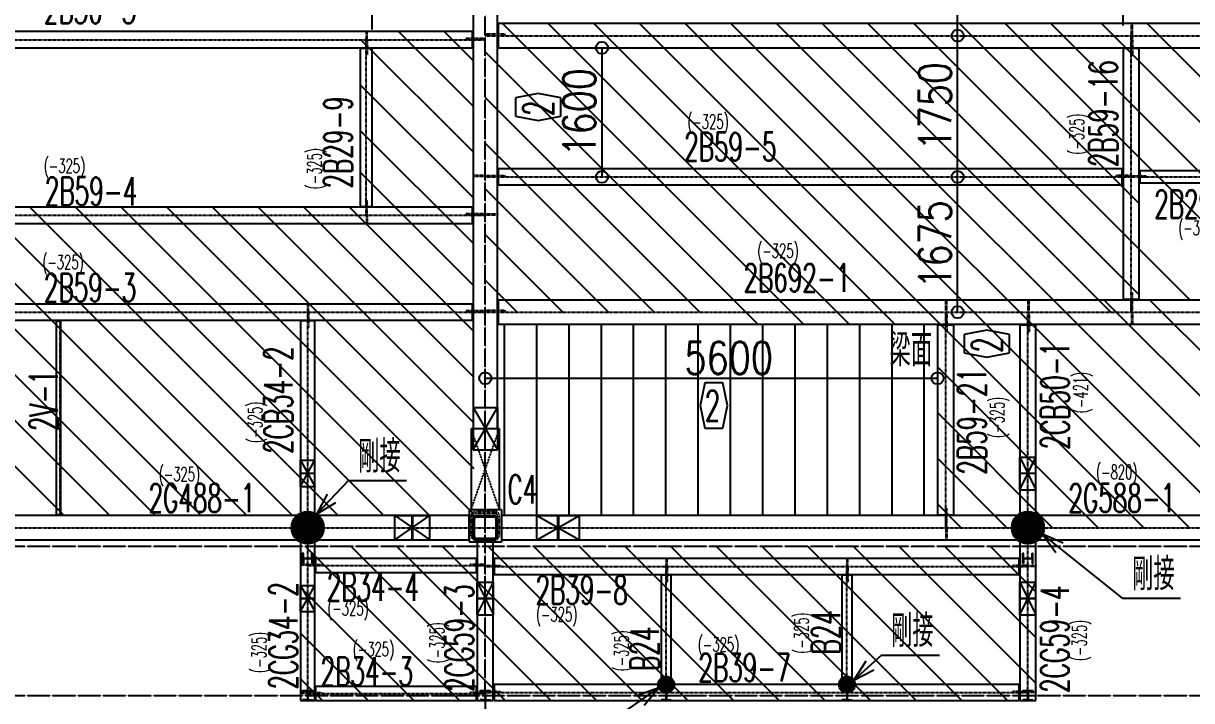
# Model space of a CAD drawing. Header units: millimetres. Extents: x -87051 to 180003, y -2961 to 97158.
# Drawn here: x -65997 to -51527, y 16438 to 24828 of the extents above; entities that cross this region are included whole.
import ezdxf
from ezdxf.enums import TextEntityAlignment as Align

# ---------------------------------------------------------------- set-up
doc = ezdxf.new("R2010")
doc.units = ezdxf.units.MM
doc.header["$LTSCALE"] = 0.2
doc.linetypes.add('CENTER', pattern=[2, 1.25, -0.25, 0.25, -0.25])
doc.linetypes.add('HIDDEN', pattern=[0.375, 0.25, -0.125])
doc.layers.add('梁側', color=7, linetype='Continuous')
doc.styles.get("Standard").update_dxf_attribs({"font": 'simplex.shx', "width": 0.8, "height": 700, "bigfont": 'extfont2.shx'})

msp = doc.modelspace()

# ---------------------------------------------------------------- linework, layer by layer
at = {"color": 8, "linetype": 'CENTER'}
for p, q in [((-60276, 16438.1), (-60276, 49550.6)), ((-80226, 18350.6), (-30273.8, 18350.6)), ((-80226, 16500.6), (-30273.8, 16500.6))]:
    msp.add_line(p, q, dxfattribs=at)
at = {"color": 8, "linetype": 'Continuous'}
for p, q in [((-52376, 24800.6), (-52376, 31091.6)), ((-60426, 28395.6), (-60426, 19810.6)), ((-60126, 19810.6), (-60126, 28395.6)), ((-54425.8, 24675.6), (-54425.8, 27062.6)), ((-61676, 24750.6), (-61676, 25903.2)), ((-60116, 24825.6), (-60116, 24525.6)), ((-50236, 24825.6), (-60116, 24825.6)), ((-60061.3, 24825.6), (-56336.3, 21100.6)), ((-59495.7, 24825.6), (-55770.7, 21100.6)), ((-58930, 24825.6), (-55205, 21100.6)), ((-58364.3, 24825.6), (-52119.3, 18580.6)), ((-57798.6, 24825.6), (-51553.6, 18580.6)), ((-57232.9, 24825.6), (-50987.9, 18580.6)), ((-56667.2, 24825.6), (-50422.2, 18580.6)), ((-56101.5, 24825.6), (-52526.5, 21250.6)), ((-55535.9, 24825.6), (-52177, 21466.8)), ((-54970.2, 24825.6), (-51545.2, 21400.6)), ((-54404.5, 24825.6), (-52177, 22598.2)), ((-53838.8, 24825.6), (-50226, 21212.9)), ((-53273.1, 24825.6), (-50226, 21778.5)), ((-52643.2, 24825.6), (-46398.2, 18580.6)), ((-52077.5, 24825.6), (-45832.5, 18580.6)), ((-60436, 24725.6), (-68116, 24725.6)), ((-61825, 24633.5), (-60436, 23244.5)), ((-61351.5, 24725.6), (-60436, 23810.2)), ((-60785.8, 24725.6), (-60436, 24375.9)), ((-60436, 24525.6), (-60436, 24725.6)), ((-60426, 24642.6), (-60436, 24642.6)), ((-60426, 24630.6), (-60436, 24630.6)), ((-60126, 24697.6), (-60116, 24697.6)), ((-60126, 24681.6), (-60116, 24681.6)), ((-54425.8, 22925.6), (-54425.8, 24675.6)), ((-52282.4, 24650.6), (-52276.5, 24644.7)), ((-68116, 24525.6), (-60436, 24525.6)), ((-61676, 24515.6), (-61825, 24515.6)), ((-61825, 24515.6), (-61825, 22559.6)), ((-61747.8, 24525.6), (-61747.8, 24515.6)), ((-61738.8, 24525.6), (-61738.8, 24515.6)), ((-61676, 22559.6), (-61676, 24515.6)), ((-60276, 24474.6), (-56902, 21100.6)), ((-60116, 24525.6), (-50236, 24525.6)), ((-58830.9, 24525.6), (-58830.9, 22925.6)), ((-52177, 24515.6), (-52376, 24515.6)), ((-52376, 24515.6), (-52376, 21410.6)), ((-52271.5, 24525.6), (-52271.5, 24515.6)), ((-52259.5, 24525.6), (-52259.5, 24515.6)), ((-52177, 21410.6), (-52177, 24515.6)), ((-61825, 24067.8), (-60436, 22678.8)), ((-60276, 23908.9), (-57617.7, 21250.6)), ((-61825, 23502.1), (-60436, 22113.1)), ((-60276, 23343.3), (-58183.4, 21250.6)), ((-60116, 23025.1), (-60116, 22826.1)), ((-52386, 23025.1), (-60116, 23025.1)), ((-52386, 22826.1), (-52386, 23025.1)), ((-61825, 22983), (-60419.4, 21577.4)), ((-60126, 22942.6), (-60116, 22942.6)), ((-60126, 22930.6), (-60116, 22930.6)), ((-54425.8, 21250.6), (-54425.8, 22925.6)), ((-52376, 22942.6), (-52386, 22942.6)), ((-52376, 22930.6), (-52386, 22930.6)), ((-52177, 22937.4), (-52167, 22937.4)), ((-52177, 22928.4), (-52167, 22928.4)), ((-52167, 23000.1), (-52167, 22851.1)), ((-50236, 23000.1), (-52167, 23000.1)), ((-60276, 22777.6), (-58749.1, 21250.6)), ((-60116, 22826.1), (-52386, 22826.1)), ((-52167, 22851.1), (-50236, 22851.1)), ((-68179.8, 22549.6), (-64379.2, 18748.9)), ((-60436, 22549.6), (-68116, 22549.6)), ((-67614.2, 22549.6), (-63813.5, 18748.9)), ((-67048.5, 22549.6), (-63247.8, 18748.9)), ((-66482.8, 22549.6), (-62682.1, 18748.9)), ((-65917.1, 22549.6), (-62116.4, 18748.9)), ((-65351.4, 22549.6), (-61550.7, 18748.9)), ((-64785.7, 22549.6), (-60985.1, 18748.9)), ((-64220, 22549.6), (-60419.4, 18748.9)), ((-63654.4, 22549.6), (-60419.4, 19314.6)), ((-63088.7, 22549.6), (-60419.4, 19880.3)), ((-62523, 22549.6), (-60419.4, 20446)), ((-61957.3, 22549.6), (-60419.4, 21011.7)), ((-61825, 22559.6), (-61676, 22559.6)), ((-61747.8, 22549.6), (-61747.8, 22559.6)), ((-61738.8, 22549.6), (-61738.8, 22559.6)), ((-60436, 22350.6), (-60436, 22549.6)), ((-60426, 22467.1), (-60436, 22467.1)), ((-60426, 22455.1), (-60436, 22455.1)), ((-68116, 22350.6), (-60436, 22350.6)), ((-68426, 22230.1), (-64944.9, 18748.9)), ((-60276, 22211.9), (-59314.8, 21250.6)), ((-68426, 21664.4), (-65510.5, 18748.9)), ((-60276, 21646.2), (-59880.5, 21250.6)), ((-60436, 21350.1), (-68116, 21350.1)), ((-60436, 21151.1), (-60436, 21350.1)), ((-60126, 21273.1), (-60116, 21273.1)), ((-60116, 21400.6), (-60116, 21100.6)), ((-50236, 21400.6), (-60116, 21400.6)), ((-52612.3, 21400.6), (-49792.3, 18580.6)), ((-52376, 21410.6), (-52177, 21410.6)), ((-52271.5, 21400.6), (-52271.5, 21410.6)), ((-52259.5, 21400.6), (-52259.5, 21410.6)), ((-52046.6, 21400.6), (-49226.6, 18580.6)), ((-68116, 21151.1), (-60436, 21151.1)), ((-65585, 21141.1), (-65535, 21141.1)), ((-65585, 18740.6), (-65585, 21141.1)), ((-65535, 18740.6), (-65535, 21141.1)), ((-62389, 21141.1), (-62563, 21141.1)), ((-62563, 21141.1), (-62563, 19255.6)), ((-62473, 21151.1), (-62473, 21141.1)), ((-62464, 21151.1), (-62464, 21141.1)), ((-62389, 19255.6), (-62389, 21141.1)), ((-60426, 21267.6), (-60436, 21267.6)), ((-60426, 21255.6), (-60436, 21255.6)), ((-60126, 21257.1), (-60116, 21257.1)), ((-60116, 21100.6), (-50236, 21100.6)), ((-60038.5, 18740.6), (-60038.5, 21100.6)), ((-59638.5, 18740.6), (-59638.5, 21100.6)), ((-59238.5, 18740.6), (-59238.5, 21100.6)), ((-58838.5, 18740.6), (-58838.5, 21100.6)), ((-58438.5, 18740.6), (-58438.5, 21100.6)), ((-58038.5, 18740.6), (-58038.5, 21100.6)), ((-57638.5, 18740.6), (-57638.5, 21100.6)), ((-57238.5, 18740.6), (-57238.5, 21100.6)), ((-56838.5, 18740.6), (-56838.5, 21100.6)), ((-56438.5, 18740.6), (-56438.5, 21100.6)), ((-56038.5, 18740.6), (-56038.5, 21100.6)), ((-55638.5, 18740.6), (-55638.5, 21100.6)), ((-55238.5, 18740.6), (-55238.5, 21100.6)), ((-54838.5, 18740.6), (-54838.5, 21100.6)), ((-54477, 21090.6), (-54676, 21090.6)), ((-54676, 21090.6), (-54676, 18740.6)), ((-54571.5, 21100.6), (-54571.5, 21090.6)), ((-54559.5, 21100.6), (-54559.5, 21090.6)), ((-54477, 21090.6), (-54477, 18740.6)), ((-53456, 21090.6), (-53656, 21090.6)), ((-53656, 21090.6), (-53656, 19255.6)), ((-53551, 21100.6), (-53551, 21090.6)), ((-53539, 21100.6), (-53539, 21090.6)), ((-53456, 19255.6), (-53456, 21090.6)), ((-54676, 20571.7), (-52685, 18580.6)), ((-60276, 20431.5), (-54676, 20431.5)), ((-60426, 20070.6), (-60126, 20070.6)), ((-60426, 20070.6), (-60426, 19545.6)), ((-60426, 20070.6), (-60126, 19545.6)), ((-60426, 19545.6), (-60126, 20070.6)), ((-60126, 20070.6), (-60126, 19545.6)), ((-54676, 20006), (-53250.7, 18580.6)), ((-60101, 19805.6), (-60451, 19805.6)), ((-60451, 19805.6), (-60451, 18805.6)), ((-60426, 19810.6), (-60126, 19810.6)), ((-60101, 18805.6), (-60101, 19805.6)), ((-60426, 19545.6), (-60126, 19545.6)), ((-62563.5, 19415.6), (-62388.5, 19415.6)), ((-62563.5, 19090.6), (-62563.5, 19415.6)), ((-62563.5, 19090.6), (-62388.5, 19415.6)), ((-62563.5, 19415.6), (-62388.5, 19090.6)), ((-62388.5, 19090.6), (-62388.5, 19415.6)), ((-54676, 19440.3), (-53816.3, 18580.6)), ((-53656, 19455.6), (-53456, 19455.6)), ((-53656, 19050.6), (-53656, 19455.6)), ((-53656, 19050.6), (-53456, 19455.6)), ((-53656, 19455.6), (-53456, 19050.6)), ((-53456, 19050.6), (-53456, 19455.6)), ((-62563, 19255.6), (-62389, 19255.6)), ((-62389, 19250.6), (-62563, 19250.6)), ((-62563, 19250.6), (-62563, 18730.6)), ((-62389, 18730.6), (-62389, 19250.6)), ((-53656, 19255.6), (-53456, 19255.6)), ((-53456, 19250.6), (-53656, 19250.6)), ((-53656, 19250.6), (-53656, 18730.6)), ((-53456, 18730.6), (-53456, 19250.6)), ((-61971, 19163.6), (-62367.7, 18748.7)), ((-61971, 19163.6), (-61251, 19163.6)), ((-62563.5, 19090.6), (-62388.5, 19090.6)), ((-62233.2, 18994.3), (-62367.7, 18748.7)), ((-53656, 19050.6), (-53456, 19050.6)), ((-62367.7, 18748.7), (-62128.4, 18894.1)), ((-54676, 18874.6), (-54382, 18580.6)), ((-61181, 18730.6), (-67371, 18730.6)), ((-65535, 18740.6), (-65585, 18740.6)), ((-62676, 18585.4), (-62480.8, 18780.6)), ((-62675.8, 18571.4), (-62466.8, 18780.4)), ((-62675.1, 18600.5), (-62495.9, 18779.6)), ((-62674.8, 18558.3), (-62453.7, 18779.4)), ((-62673, 18546), (-62441.4, 18777.6)), ((-62672.7, 18617), (-62512.4, 18777.3)), ((-62670.6, 18534.2), (-62429.7, 18775.2)), ((-62668.4, 18635.4), (-62530.9, 18773)), ((-62667.6, 18523.1), (-62418.5, 18772.2)), ((-62664.1, 18512.5), (-62407.9, 18768.6)), ((-62660.8, 18657.1), (-62552.6, 18765.4)), ((-62660.1, 18502.3), (-62397.7, 18764.7)), ((-62655.6, 18492.6), (-62388, 18760.2)), ((-62650.8, 18483.3), (-62378.8, 18755.4)), ((-62645.9, 18686.2), (-62581.6, 18750.5)), ((-62645.5, 18474.4), (-62369.9, 18750.1)), ((-62639.9, 18465.9), (-62361.4, 18744.5)), ((-62633.9, 18457.8), (-62353.2, 18738.5)), ((-62627.5, 18450), (-62345.5, 18732.1)), ((-62620.8, 18442.6), (-62338, 18725.4)), ((-62613.7, 18435.5), (-62331, 18718.3)), ((-62606.3, 18428.8), (-62324.3, 18710.9)), ((-62598.5, 18422.5), (-62317.9, 18703.1)), ((-62590.3, 18416.5), (-62311.9, 18694.9)), ((-62581.8, 18410.9), (-62306.3, 18686.4)), ((-62572.9, 18405.6), (-62301.1, 18677.5)), ((-62563.6, 18400.8), (-62296.2, 18668.2)), ((-62563, 18730.6), (-62389, 18730.6)), ((-62480.5, 18730.6), (-62471.5, 18730.6)), ((-61396, 18730.6), (-60961, 18730.6)), ((-61396, 18430.6), (-61396, 18730.6)), ((-61396, 18430.6), (-60961, 18730.6)), ((-61396, 18730.6), (-60961, 18430.6)), ((-61181, 18430.6), (-61181, 18730.6)), ((-61176, 18730.6), (-61176, 18430.6)), ((-60476, 18730.6), (-61176, 18730.6)), ((-60961, 18430.6), (-60961, 18730.6)), ((-60476, 18805.6), (-60076, 18805.6)), ((-60476, 18805.6), (-60476, 18405.6)), ((-60476, 18430.6), (-60476, 18730.6)), ((-60451, 18805.6), (-60101, 18805.6)), ((-60426, 18470.6), (-60426, 18690.6)), ((-60410, 18470.6), (-60410, 18690.6)), ((-60386, 18730.6), (-60166, 18730.6)), ((-60386, 18714.6), (-60166, 18714.6)), ((-60142, 18470.6), (-60142, 18690.6)), ((-60126, 18470.6), (-60126, 18690.6)), ((-60076, 18805.6), (-60076, 18405.6)), ((-60076, 18730.6), (-60076, 18430.6)), ((-59376, 18730.6), (-60076, 18730.6)), ((-59636, 18730.6), (-59111, 18730.6)), ((-59636, 18430.6), (-59636, 18730.6)), ((-59636, 18430.6), (-59111, 18730.6)), ((-59636, 18730.6), (-59111, 18430.6)), ((-59376, 18430.6), (-59376, 18730.6)), ((-59371, 18730.6), (-59371, 18430.6)), ((-50981, 18730.6), (-59371, 18730.6)), ((-59111, 18430.6), (-59111, 18730.6)), ((-54676, 18740.6), (-54477, 18740.6)), ((-54571.5, 18730.6), (-54571.5, 18740.6)), ((-54559.5, 18730.6), (-54559.5, 18740.6)), ((-53756, 18581.7), (-53557.1, 18780.6)), ((-53755.6, 18567.9), (-53543.4, 18780.2)), ((-53755.4, 18596.4), (-53571.9, 18780)), ((-53754.4, 18555), (-53530.5, 18779)), ((-53753.5, 18612.5), (-53587.9, 18778.1)), ((-53752.4, 18542.8), (-53518.3, 18777)), ((-53749.9, 18531.3), (-53506.7, 18774.4)), ((-53749.7, 18630.4), (-53605.8, 18774.3)), ((-53746.7, 18520.3), (-53495.7, 18771.3)), ((-53743.2, 18651), (-53626.5, 18767.8)), ((-53743.1, 18509.8), (-53485.2, 18767.7)), ((-53739, 18499.7), (-53475.2, 18763.5)), ((-53734.4, 18490.2), (-53465.6, 18759)), ((-53731.1, 18677.3), (-53652.7, 18755.7)), ((-53729.5, 18481), (-53456.4, 18754)), ((-53724.1, 18472.2), (-53447.6, 18748.7)), ((-53718.4, 18463.8), (-53439.2, 18742.9)), ((-53712.3, 18455.7), (-53431.2, 18736.8)), ((-53705.8, 18448.1), (-53423.5, 18730.4)), ((-53699, 18440.7), (-53416.2, 18723.6)), ((-53691.8, 18433.8), (-53409.2, 18716.4)), ((-53684.3, 18427.1), (-53402.6, 18708.9)), ((-53676.4, 18420.9), (-53396.3, 18701)), ((-53668.2, 18415), (-53390.4, 18692.7)), ((-53659.5, 18409.5), (-53384.9, 18684.1)), ((-53656, 18730.6), (-53456, 18730.6)), ((-53650.5, 18404.3), (-53379.8, 18675.1)), ((-53560.5, 18730.6), (-53551.5, 18730.6)), ((-62553.9, 18396.4), (-62291.8, 18658.5)), ((-62543.7, 18392.4), (-62287.8, 18648.3)), ((-62533.1, 18388.9), (-62284.3, 18637.6)), ((-62521.9, 18385.9), (-62281.4, 18626.5)), ((-62510.2, 18383.5), (-62279, 18614.7)), ((-62497.8, 18381.8), (-62277.2, 18602.3)), ((-62484.6, 18380.8), (-62276.2, 18589.2)), ((-62470.6, 18380.7), (-62276.1, 18575.2)), ((-62455.5, 18381.7), (-62277.1, 18560)), ((-62438.9, 18384.1), (-62279.5, 18543.5)), ((-62420.3, 18388.5), (-62284, 18524.9)), ((-53641.1, 18399.6), (-53375, 18665.7)), ((-53631.3, 18395.3), (-53370.7, 18655.9)), ((-53621, 18391.5), (-53366.9, 18645.6)), ((-53610.2, 18388.1), (-53363.5, 18634.8)), ((-53598.9, 18385.3), (-53360.7, 18623.5)), ((-53587, 18383), (-53358.4, 18611.6)), ((-53574.4, 18381.5), (-53356.9, 18599)), ((-53561.1, 18380.7), (-53356.1, 18585.6)), ((-53546.8, 18380.8), (-53356.3, 18571.3)), ((-53531.3, 18382.2), (-53357.6, 18555.9)), ((-53514.3, 18385), (-53360.4, 18538.9)), ((-67371, 18430.6), (-61181, 18430.6)), ((-62389, 18430.6), (-62563, 18430.6)), ((-62563, 18430.6), (-62563, 17705.6)), ((-62482, 18430.6), (-62470, 18430.6)), ((-62398.4, 18396.3), (-62291.7, 18503)), ((-62389, 17705.6), (-62389, 18430.6)), ((-62368.7, 18411.9), (-62307.3, 18473.3)), ((-61396, 18430.6), (-60961, 18430.6)), ((-61176, 18430.6), (-60476, 18430.6)), ((-60476, 18405.6), (-60076, 18405.6)), ((-60386, 18446.6), (-60166, 18446.6)), ((-60386, 18430.6), (-60166, 18430.6)), ((-60176.5, 18405.6), (-60375.5, 18405.6)), ((-60375.5, 18405.6), (-60375.5, 17705.6)), ((-60176.5, 17705.6), (-60176.5, 18405.6)), ((-60076, 18430.6), (-59376, 18430.6)), ((-59636, 18430.6), (-59111, 18430.6)), ((-59371, 18430.6), (-50981, 18430.6)), ((-53456.5, 18430.6), (-53655.5, 18430.6)), ((-53655.5, 18430.6), (-53655.5, 17705.6)), ((-53495, 18390.2), (-53365.6, 18519.6)), ((-53471.8, 18399.2), (-53374.7, 18496.4)), ((-53456.5, 17705.6), (-53456.5, 18430.6)), ((-53436.9, 18420), (-53395.4, 18461.5)), ((-53116.9, 18386.8), (-53373.2, 18499.7)), ((-53373.2, 18499.7), (-53207.7, 18273.8)), ((-52384.8, 17705.9), (-53373.2, 18499.7)), ((-62538.5, 18138.1), (-62538.5, 18263.1)), ((-62529.5, 18263.1), (-62538.5, 18263.1)), ((-62529.5, 18211.9), (-62529.5, 18263.1)), ((-62507.5, 18350.6), (-60595, 16438.1)), ((-62422.5, 18263.1), (-62413.5, 18263.1)), ((-62422.5, 18211.9), (-62422.5, 18263.1)), ((-62413.5, 18138.1), (-62413.5, 18263.1)), ((-61941.8, 18350.6), (-60029.3, 16438.1)), ((-61376.1, 18350.6), (-59463.6, 16438.1)), ((-60810.5, 18350.6), (-58898, 16438.1)), ((-60244.8, 18350.6), (-58332.3, 16438.1)), ((-59679.1, 18350.6), (-57766.6, 16438.1)), ((-59113.4, 18350.6), (-57200.9, 16438.1)), ((-58547.7, 18350.6), (-56635.2, 16438.1)), ((-57982, 18350.6), (-56069.5, 16438.1)), ((-57416.3, 18350.6), (-55503.8, 16438.1)), ((-56850.7, 18350.6), (-54938.2, 16438.1)), ((-56285, 18350.6), (-54372.5, 16438.1)), ((-55719.3, 18350.6), (-53806.8, 16438.1)), ((-55153.6, 18350.6), (-53456.5, 16653.6)), ((-54587.9, 18350.6), (-53456.5, 17219.2)), ((-54022.2, 18350.6), (-53456.5, 17784.9)), ((-53618.5, 18138.1), (-53618.5, 18263.1)), ((-53609.5, 18263.1), (-53618.5, 18263.1)), ((-53609.5, 18211.9), (-53609.5, 18263.1)), ((-53502.5, 18263.1), (-53493.5, 18263.1)), ((-53502.5, 18211.9), (-53502.5, 18263.1)), ((-53493.5, 18138.1), (-53493.5, 18263.1)), ((-62529.5, 18138.1), (-62538.5, 18138.1)), ((-62529.5, 18189.4), (-62529.5, 18138.1)), ((-62521.5, 18203.9), (-62430.5, 18203.9)), ((-62521.5, 18197.4), (-62430.5, 18197.4)), ((-62422.5, 18189.4), (-62422.5, 18138.1)), ((-62422.5, 18138.1), (-62413.5, 18138.1)), ((-62389, 18125.6), (-62379, 18125.6)), ((-62389, 18116.6), (-62379, 18116.6)), ((-62379, 18200.6), (-62379, 18026.6)), ((-60385.5, 18200.6), (-62379, 18200.6)), ((-60385.5, 18026.6), (-60385.5, 18200.6)), ((-60375.5, 18125.6), (-60385.5, 18125.6)), ((-60375.5, 18116.6), (-60385.5, 18116.6)), ((-60176.5, 18113.6), (-60166.5, 18113.6)), ((-60176.5, 18104.6), (-60166.5, 18104.6)), ((-60166.5, 18200.6), (-60166.5, 18001.6)), ((-53665.5, 18200.6), (-60166.5, 18200.6)), ((-53665.5, 18001.6), (-53665.5, 18200.6)), ((-53655.5, 18113.6), (-53665.5, 18113.6)), ((-53655.5, 18104.6), (-53665.5, 18104.6)), ((-53609.5, 18138.1), (-53618.5, 18138.1)), ((-53609.5, 18189.4), (-53609.5, 18138.1)), ((-53601.5, 18203.9), (-53510.5, 18203.9)), ((-53601.5, 18197.4), (-53510.5, 18197.4)), ((-53502.5, 18189.4), (-53502.5, 18138.1)), ((-53502.5, 18138.1), (-53493.5, 18138.1)), ((-62379, 18026.6), (-60385.5, 18026.6)), ((-60166.5, 18001.6), (-53665.5, 18001.6)), ((-57974, 17991.6), (-58098, 17991.6)), ((-58098, 17991.6), (-58098, 16637.1)), ((-58033.5, 18001.6), (-58033.5, 17991.6)), ((-58024.5, 18001.6), (-58024.5, 17991.6)), ((-57974, 16637.1), (-57974, 17991.6)), ((-55734, 17991.6), (-55858, 17991.6)), ((-55858, 17991.6), (-55858, 16637.1)), ((-55793.5, 18001.6), (-55793.5, 17991.6)), ((-55784.5, 18001.6), (-55784.5, 17991.6)), ((-55734, 16637.1), (-55734, 17991.6)), ((-62563.5, 17865.6), (-62388.5, 17865.6)), ((-62563.5, 17540.6), (-62563.5, 17865.6)), ((-62563.5, 17540.6), (-62388.5, 17865.6)), ((-62563.5, 17865.6), (-62388.5, 17540.6)), ((-62563, 17840.5), (-61160.7, 16438.1)), ((-62388.5, 17540.6), (-62388.5, 17865.6)), ((-60376, 17905.6), (-60176, 17905.6)), ((-60376, 17500.6), (-60376, 17905.6)), ((-60376, 17500.6), (-60176, 17905.6)), ((-60376, 17905.6), (-60176, 17500.6)), ((-60176, 17500.6), (-60176, 17905.6)), ((-53656, 17905.6), (-53456, 17905.6)), ((-53656, 17500.6), (-53656, 17905.6)), ((-53656, 17500.6), (-53456, 17905.6)), ((-53656, 17905.6), (-53456, 17500.6)), ((-53456, 17500.6), (-53456, 17905.6)), ((-62563, 17705.6), (-62389, 17705.6)), ((-62389, 17700.6), (-62563, 17700.6)), ((-62563, 17700.6), (-62563, 16438.1)), ((-62389, 16438.1), (-62389, 17700.6)), ((-60375.5, 17705.6), (-60176.5, 17705.6)), ((-60176.5, 17700.6), (-60375.5, 17700.6)), ((-60375.5, 17700.6), (-60375.5, 16438.1)), ((-60176.5, 16438.1), (-60176.5, 17700.6)), ((-53655.5, 17705.6), (-53456.5, 17705.6)), ((-53456.5, 17700.6), (-53655.5, 17700.6)), ((-53655.5, 17700.6), (-53655.5, 16438.1)), ((-53456.5, 16438.1), (-53456.5, 17700.6)), ((-52384.8, 17705.9), (-51664.8, 17705.9)), ((-62563.5, 17540.6), (-62388.5, 17540.6)), ((-60376, 17500.6), (-60176, 17500.6)), ((-53656, 17500.6), (-53456, 17500.6)), ((-62563, 17274.8), (-61726.4, 16438.1)), ((-55370.2, 17003.1), (-55711.2, 16690)), ((-55370.2, 17003.1), (-54650.2, 17003.1)), ((-55561, 16926.3), (-55711.2, 16690)), ((-55711.2, 16690), (-55462.9, 16819.6)), ((-62563, 16709.1), (-62292.1, 16438.1)), ((-58136, 16636.1), (-58035, 16737.1)), ((-58135, 16623), (-58021.9, 16736.1)), ((-58135, 16651.3), (-58050.2, 16736.1)), ((-58132.6, 16611.2), (-58010.2, 16733.7)), ((-58130.5, 16669.9), (-58068.9, 16731.6)), ((-58129.1, 16600.6), (-57999.5, 16730.2)), ((-58124.7, 16590.9), (-57989.8, 16725.8)), ((-58119.5, 16582), (-57980.9, 16720.5)), ((-58113.5, 16573.8), (-57972.8, 16714.5)), ((-58106.8, 16566.4), (-57965.3, 16707.8)), ((-58099.3, 16559.7), (-57958.6, 16700.4)), ((-58091.2, 16553.7), (-57952.6, 16692.3)), ((-58082.3, 16548.4), (-57947.4, 16683.4)), ((-58072.6, 16544), (-57942.9, 16673.6)), ((-58061.9, 16540.5), (-57939.4, 16663)), ((-58050.2, 16538.1), (-57937, 16651.3)), ((-55895.9, 16641.8), (-55800.7, 16737)), ((-55895.6, 16627.9), (-55786.9, 16736.7)), ((-55893.8, 16658), (-55816.9, 16734.9)), ((-55893.7, 16615.7), (-55774.6, 16734.8)), ((-55890.6, 16604.6), (-55763.6, 16731.7)), ((-55886.7, 16679.2), (-55838.2, 16727.8)), ((-55886.5, 16594.6), (-55753.5, 16727.6)), ((-55881.6, 16585.4), (-55744.3, 16722.7)), ((-55875.9, 16576.9), (-55735.9, 16717)), ((-55869.5, 16569.2), (-55728.2, 16710.5)), ((-55862.3, 16562.2), (-55721.2, 16703.4)), ((-55854.5, 16556), (-55714.9, 16695.5)), ((-55845.9, 16550.4), (-55709.3, 16686.9)), ((-55836.5, 16545.7), (-55704.6, 16677.5)), ((-55826.2, 16541.8), (-55700.7, 16667.3)), ((-55814.9, 16538.9), (-55697.8, 16656)), ((-55802.4, 16537.3), (-55696.2, 16643.5)), ((-62538.5, 16563.1), (-62413.5, 16563.1)), ((-62538.5, 16554.1), (-62538.5, 16563.1)), ((-62487.3, 16554.1), (-62538.5, 16554.1)), ((-62479.3, 16546.1), (-62479.3, 16455.1)), ((-62472.8, 16546.1), (-62472.8, 16455.1)), ((-62464.8, 16554.1), (-62413.5, 16554.1)), ((-62413.5, 16554.1), (-62413.5, 16563.1)), ((-62389, 16537.1), (-62379, 16537.1)), ((-62389, 16528.1), (-62379, 16528.1)), ((-62379, 16612.1), (-62379, 16438.1)), ((-60385.5, 16612.1), (-62379, 16612.1)), ((-60385.5, 16438.1), (-60385.5, 16612.1)), ((-60375.5, 16537.1), (-60385.5, 16537.1)), ((-60375.5, 16528.1), (-60385.5, 16528.1)), ((-60338.5, 16563.1), (-60213.5, 16563.1)), ((-60338.5, 16554.1), (-60338.5, 16563.1)), ((-60287.3, 16554.1), (-60338.5, 16554.1)), ((-60279.3, 16546.1), (-60279.3, 16455.1)), ((-60272.8, 16546.1), (-60272.8, 16455.1)), ((-60264.8, 16554.1), (-60213.5, 16554.1)), ((-60213.5, 16554.1), (-60213.5, 16563.1)), ((-60176.5, 16550.1), (-60166.5, 16550.1)), ((-60176.5, 16541.1), (-60166.5, 16541.1)), ((-60166.5, 16637.1), (-60166.5, 16438.1)), ((-53665.5, 16637.1), (-60166.5, 16637.1)), ((-58642.6, 16239.3), (-58127.2, 16596)), ((-58127.2, 16596), (-58390.8, 16501.7)), ((-58308.4, 16382.5), (-58127.2, 16596)), ((-58098.5, 16563.1), (-57973.5, 16563.1)), ((-58098.5, 16554.1), (-58098.5, 16563.1)), ((-58047.3, 16554.1), (-58098.5, 16554.1)), ((-58098, 16637.1), (-57974, 16637.1)), ((-58040.5, 16637.1), (-58031.5, 16637.1)), ((-58039.3, 16546.1), (-58039.3, 16455.1)), ((-58037, 16537.1), (-57936, 16638.1)), ((-58032.8, 16546.1), (-58032.8, 16455.1)), ((-58024.8, 16554.1), (-57973.5, 16554.1)), ((-58021.9, 16538.1), (-57937, 16623)), ((-58003.2, 16542.7), (-57941.6, 16604.3)), ((-57973.5, 16554.1), (-57973.5, 16563.1)), ((-55858.5, 16563.1), (-55733.5, 16563.1)), ((-55858.5, 16554.1), (-55858.5, 16563.1)), ((-55807.3, 16554.1), (-55858.5, 16554.1)), ((-55858, 16637.1), (-55734, 16637.1)), ((-55800.5, 16637.1), (-55791.5, 16637.1)), ((-55799.3, 16546.1), (-55799.3, 16455.1)), ((-55792.8, 16546.1), (-55792.8, 16455.1)), ((-55788.1, 16537.4), (-55696.4, 16629.2)), ((-55784.8, 16554.1), (-55733.5, 16554.1)), ((-55771.2, 16540.3), (-55699.2, 16612.2)), ((-55747.7, 16549.6), (-55708.5, 16588.8)), ((-55733.5, 16554.1), (-55733.5, 16563.1)), ((-53665.5, 16438.1), (-53665.5, 16637.1)), ((-53655.5, 16550.1), (-53665.5, 16550.1)), ((-53655.5, 16541.1), (-53665.5, 16541.1)), ((-53618.5, 16563.1), (-53493.5, 16563.1)), ((-53618.5, 16554.1), (-53618.5, 16563.1)), ((-53567.3, 16554.1), (-53618.5, 16554.1)), ((-53559.3, 16546.1), (-53559.3, 16455.1)), ((-53552.8, 16546.1), (-53552.8, 16455.1)), ((-53544.8, 16554.1), (-53493.5, 16554.1)), ((-53493.5, 16554.1), (-53493.5, 16563.1)), ((-62563, 16438.1), (-62389, 16438.1)), ((-62538.5, 16447.1), (-62538.5, 16438.1)), ((-62487.3, 16447.1), (-62538.5, 16447.1)), ((-62538.5, 16438.1), (-62413.5, 16438.1)), ((-62464.8, 16447.1), (-62413.5, 16447.1)), ((-62413.5, 16447.1), (-62413.5, 16438.1)), ((-62379, 16438.1), (-60385.5, 16438.1)), ((-60375.5, 16438.1), (-60176.5, 16438.1)), ((-60338.5, 16447.1), (-60338.5, 16438.1)), ((-60287.3, 16447.1), (-60338.5, 16447.1)), ((-60338.5, 16438.1), (-60213.5, 16438.1)), ((-60276, 16438.1), (-60276, 12038.1)), ((-60276, 16438.1), (-60276, 12038.1)), ((-60264.8, 16447.1), (-60213.5, 16447.1)), ((-60213.5, 16447.1), (-60213.5, 16438.1)), ((-60166.5, 16438.1), (-53665.5, 16438.1)), ((-58098.5, 16447.1), (-58098.5, 16438.1)), ((-58047.3, 16447.1), (-58098.5, 16447.1)), ((-58098.5, 16438.1), (-57973.5, 16438.1)), ((-58024.8, 16447.1), (-57973.5, 16447.1)), ((-57973.5, 16447.1), (-57973.5, 16438.1)), ((-55858.5, 16447.1), (-55858.5, 16438.1)), ((-55807.3, 16447.1), (-55858.5, 16447.1)), ((-55858.5, 16438.1), (-55733.5, 16438.1)), ((-55784.8, 16447.1), (-55733.5, 16447.1)), ((-55733.5, 16447.1), (-55733.5, 16438.1)), ((-53655.5, 16438.1), (-53456.5, 16438.1)), ((-53618.5, 16447.1), (-53618.5, 16438.1)), ((-53567.3, 16447.1), (-53618.5, 16447.1)), ((-53618.5, 16438.1), (-53493.5, 16438.1)), ((-53544.8, 16447.1), (-53493.5, 16447.1)), ((-53493.5, 16447.1), (-53493.5, 16438.1))]:
    msp.add_line(p, q, dxfattribs=at)
at = {"color": 8, "linetype": 'HIDDEN'}
for p, q in [((-52271.5, 24681.6), (-52271.5, 24825.6)), ((-52271.5, 24825.6), (-52259.5, 24825.6)), ((-52259.5, 24681.6), (-52259.5, 24825.6)), ((-68276, 24625.6), (-60276, 24625.6)), ((-61750.5, 22450.1), (-61750.5, 24650.6)), ((-61747.8, 24630.6), (-61747.8, 24725.6)), ((-61747.8, 24725.6), (-61738.8, 24725.6)), ((-61747.8, 24630.6), (-61738.8, 24630.6)), ((-61747.8, 24620.6), (-61747.8, 24525.6)), ((-61747.8, 24620.6), (-61738.8, 24620.6)), ((-61738.8, 24630.6), (-61738.8, 24725.6)), ((-61738.8, 24620.6), (-61738.8, 24525.6)), ((-60436, 24642.6), (-60516, 24642.6)), ((-60516, 24642.6), (-60516, 24630.6)), ((-60436, 24630.6), (-60516, 24630.6)), ((-60283, 24642.6), (-60426, 24642.6)), ((-60283, 24630.6), (-60426, 24630.6)), ((-60283, 24642.6), (-60283, 24630.6)), ((-60276, 24675.6), (-50076, 24675.6)), ((-60269, 24697.6), (-60126, 24697.6)), ((-60269, 24697.6), (-60269, 24681.6)), ((-60269, 24681.6), (-60126, 24681.6)), ((-60116, 24697.6), (-60036, 24697.6)), ((-60116, 24681.6), (-60036, 24681.6)), ((-60036, 24697.6), (-60036, 24681.6)), ((-52276.5, 21250.6), (-52276.5, 24700.6)), ((-52271.5, 24681.6), (-52259.5, 24681.6)), ((-52271.5, 24669.6), (-52271.5, 24525.6)), ((-52271.5, 24669.6), (-52259.5, 24669.6)), ((-52259.5, 24669.6), (-52259.5, 24525.6)), ((-61747.8, 24515.6), (-61747.8, 24435.6)), ((-61738.8, 24515.6), (-61738.8, 24435.6)), ((-52271.5, 24515.6), (-52271.5, 24435.6)), ((-52259.5, 24515.6), (-52259.5, 24435.6)), ((-61747.8, 24435.6), (-61738.8, 24435.6)), ((-52271.5, 24435.6), (-52259.5, 24435.6)), ((-60283, 22942.6), (-60426, 22942.6)), ((-60426, 22942.6), (-60426, 22930.6)), ((-60283, 22930.6), (-60426, 22930.6)), ((-60283, 22942.6), (-60283, 22930.6)), ((-60276, 22925.6), (-52526.5, 22925.6)), ((-60269, 22942.6), (-60126, 22942.6)), ((-60269, 22942.6), (-60269, 22930.6)), ((-60269, 22930.6), (-60126, 22930.6)), ((-60116, 22942.6), (-60036, 22942.6)), ((-60116, 22930.6), (-60036, 22930.6)), ((-60036, 22942.6), (-60036, 22930.6)), ((-52526.5, 22925.6), (-50076, 22925.6)), ((-52386, 22942.6), (-52466, 22942.6)), ((-52466, 22942.6), (-52466, 22930.6)), ((-52386, 22930.6), (-52466, 22930.6)), ((-52281.5, 22942.6), (-52376, 22942.6)), ((-52281.5, 22930.6), (-52376, 22930.6)), ((-52281.5, 22942.6), (-52281.5, 22930.6)), ((-52271.5, 22937.4), (-52177, 22937.4)), ((-52271.5, 22937.4), (-52271.5, 22928.4)), ((-52271.5, 22928.4), (-52177, 22928.4)), ((-52167, 22937.4), (-52087, 22937.4)), ((-52167, 22928.4), (-52087, 22928.4)), ((-52087, 22937.4), (-52087, 22928.4)), ((-61747.8, 22559.6), (-61747.8, 22639.6)), ((-61747.8, 22639.6), (-61738.8, 22639.6)), ((-61738.8, 22559.6), (-61738.8, 22639.6)), ((-68276, 22450.1), (-60276, 22450.1)), ((-61747.8, 22455.1), (-61747.8, 22549.6)), ((-61747.8, 22455.1), (-61738.8, 22455.1)), ((-61747.8, 22445.1), (-61747.8, 22350.6)), ((-61747.8, 22445.1), (-61738.8, 22445.1)), ((-61738.8, 22455.1), (-61738.8, 22549.6)), ((-61738.8, 22445.1), (-61738.8, 22350.6)), ((-60436, 22467.1), (-60516, 22467.1)), ((-60516, 22467.1), (-60516, 22455.1)), ((-60436, 22455.1), (-60516, 22455.1)), ((-60283, 22467.1), (-60426, 22467.1)), ((-60283, 22455.1), (-60426, 22455.1)), ((-60283, 22467.1), (-60283, 22455.1)), ((-60269, 22467.1), (-60126, 22467.1)), ((-60269, 22467.1), (-60269, 22455.1)), ((-60269, 22455.1), (-60126, 22455.1)), ((-60126, 22467.1), (-60126, 22455.1)), ((-61747.8, 22350.6), (-61738.8, 22350.6)), ((-52271.5, 21410.6), (-52271.5, 21490.6)), ((-52271.5, 21490.6), (-52259.5, 21490.6)), ((-52259.5, 21410.6), (-52259.5, 21490.6)), ((-62473, 21255.6), (-62473, 21350.1)), ((-62473, 21350.1), (-62464, 21350.1)), ((-62464, 21255.6), (-62464, 21350.1)), ((-60269, 21273.1), (-60126, 21273.1)), ((-60269, 21273.1), (-60269, 21257.1)), ((-60116, 21273.1), (-60036, 21273.1)), ((-60036, 21273.1), (-60036, 21257.1)), ((-54571.5, 21257.1), (-54571.5, 21400.6)), ((-54571.5, 21400.6), (-54562.5, 21400.6)), ((-54559.5, 21257.1), (-54559.5, 21400.6)), ((-53551, 21257.1), (-53551, 21400.6)), ((-53551, 21400.6), (-53539, 21400.6)), ((-53539, 21257.1), (-53539, 21400.6)), ((-52271.5, 21257.1), (-52271.5, 21400.6)), ((-52259.5, 21257.1), (-52259.5, 21400.6)), ((-68276, 21250.6), (-60276, 21250.6)), ((-65540, 18740.6), (-65540, 21141.1)), ((-62476, 18580.6), (-62476, 21250.6)), ((-62473, 21255.6), (-62464, 21255.6)), ((-62473, 21245.6), (-62473, 21151.1)), ((-62473, 21245.6), (-62464, 21245.6)), ((-62473, 21141.1), (-62473, 21061.1)), ((-62464, 21245.6), (-62464, 21151.1)), ((-62464, 21141.1), (-62464, 21061.1)), ((-60436, 21267.6), (-60516, 21267.6)), ((-60516, 21267.6), (-60516, 21255.6)), ((-60436, 21255.6), (-60516, 21255.6)), ((-60283, 21267.6), (-60426, 21267.6)), ((-60283, 21255.6), (-60426, 21255.6)), ((-60283, 21267.6), (-60283, 21255.6)), ((-60276, 21250.6), (-50076, 21250.6)), ((-60269, 21257.1), (-60126, 21257.1)), ((-60116, 21257.1), (-60036, 21257.1)), ((-54576.5, 21250.6), (-54576.5, 18580.6)), ((-54571.5, 21257.1), (-54559.5, 21257.1)), ((-54571.5, 21244.1), (-54571.5, 21100.6)), ((-54571.5, 21244.1), (-54562.5, 21244.1)), ((-54559.5, 21244.1), (-54559.5, 21100.6)), ((-53556, 18580.6), (-53556, 21250.6)), ((-53551, 21257.1), (-53539, 21257.1)), ((-53551, 21244.1), (-53551, 21100.6)), ((-53551, 21244.1), (-53539, 21244.1)), ((-53539, 21244.1), (-53539, 21100.6)), ((-52271.5, 21257.1), (-52259.5, 21257.1)), ((-52271.5, 21244.1), (-52271.5, 21100.6)), ((-52271.5, 21244.1), (-52259.5, 21244.1)), ((-52259.5, 21244.1), (-52259.5, 21100.6)), ((-62473, 21061.1), (-62464, 21061.1)), ((-54571.5, 21090.6), (-54571.5, 21010.6)), ((-54571.5, 21010.6), (-54559.5, 21010.6)), ((-54559.5, 21090.6), (-54559.5, 21010.6)), ((-53551, 21090.6), (-53551, 21010.6)), ((-53551, 21010.6), (-53539, 21010.6)), ((-53539, 21090.6), (-53539, 21010.6)), ((-52271.5, 21100.6), (-52259.5, 21100.6)), ((-60451, 18805.6), (-60101, 19805.6)), ((-60101, 18805.6), (-60451, 19805.6)), ((-54571.5, 18740.6), (-54571.5, 18820.6)), ((-54571.5, 18820.6), (-54559.5, 18820.6)), ((-54559.5, 18740.6), (-54559.5, 18820.6)), ((-62480.5, 18586.1), (-62480.5, 18730.6)), ((-62471.5, 18586.1), (-62471.5, 18730.6)), ((-60451, 18485.6), (-60451, 18725.6)), ((-60429, 18485.6), (-60429, 18725.6)), ((-60396, 18780.6), (-60156, 18780.6)), ((-60396, 18758.6), (-60156, 18758.6)), ((-60123, 18485.6), (-60123, 18725.6)), ((-60101, 18485.6), (-60101, 18725.6)), ((-54571.5, 18586.6), (-54571.5, 18730.6)), ((-54559.5, 18586.6), (-54559.5, 18730.6)), ((-53560.5, 18586.6), (-53560.5, 18730.6)), ((-53551.5, 18586.6), (-53551.5, 18730.6)), ((-68276, 18580.6), (-60276, 18580.6)), ((-62482, 18575.1), (-62482, 18430.6)), ((-62482, 18575.1), (-62470, 18575.1)), ((-62480.5, 18586.1), (-62471.5, 18586.1)), ((-62476, 16438.1), (-62476, 18580.6)), ((-62470, 18575.1), (-62470, 18430.6)), ((-60276, 18580.6), (-50076, 18580.6)), ((-54571.5, 18586.6), (-54559.5, 18586.6)), ((-54571.5, 18574.6), (-54571.5, 18430.6)), ((-54571.5, 18574.6), (-54559.5, 18574.6)), ((-54559.5, 18574.6), (-54559.5, 18430.6)), ((-53560.5, 18586.6), (-53551.5, 18586.6)), ((-53556, 16438.1), (-53556, 18580.6)), ((-60396, 18452.6), (-60156, 18452.6)), ((-60396, 18430.6), (-60156, 18430.6)), ((-54571.5, 18430.6), (-54562.5, 18430.6)), ((-62479, 18125.6), (-62563, 18125.6)), ((-62563, 18125.6), (-62563, 18116.6)), ((-62479, 18116.6), (-62563, 18116.6)), ((-62479, 18125.6), (-62479, 18116.6)), ((-62476, 18113.6), (-60276, 18113.6)), ((-62473, 18125.6), (-62389, 18125.6)), ((-62473, 18125.6), (-62473, 18116.6)), ((-62473, 18116.6), (-62389, 18116.6)), ((-62379, 18125.6), (-62299, 18125.6)), ((-62379, 18116.6), (-62299, 18116.6)), ((-62299, 18125.6), (-62299, 18116.6)), ((-60385.5, 18125.6), (-60465.5, 18125.6)), ((-60465.5, 18125.6), (-60465.5, 18116.6)), ((-60385.5, 18116.6), (-60465.5, 18116.6)), ((-60281, 18125.6), (-60375.5, 18125.6)), ((-60281, 18116.6), (-60375.5, 18116.6)), ((-60281, 18125.6), (-60281, 18116.6)), ((-60276, 18101.1), (-53556, 18101.1)), ((-60271, 18113.6), (-60176.5, 18113.6)), ((-60271, 18113.6), (-60271, 18104.6)), ((-60271, 18104.6), (-60176.5, 18104.6)), ((-60166.5, 18113.6), (-60086.5, 18113.6)), ((-60166.5, 18104.6), (-60086.5, 18104.6)), ((-60086.5, 18113.6), (-60086.5, 18104.6)), ((-58036, 16537.6), (-58036, 18150.6)), ((-58033.5, 18104.6), (-58033.5, 18200.6)), ((-58033.5, 18200.6), (-58024.5, 18200.6)), ((-58033.5, 18104.6), (-58024.5, 18104.6)), ((-58033.5, 18097.6), (-58033.5, 18001.6)), ((-58033.5, 18097.6), (-58024.5, 18097.6)), ((-58024.5, 18104.6), (-58024.5, 18200.6)), ((-58024.5, 18097.6), (-58024.5, 18001.6)), ((-55796, 16537.6), (-55796, 18150.6)), ((-55793.5, 18104.6), (-55793.5, 18200.6)), ((-55793.5, 18200.6), (-55784.5, 18200.6)), ((-55793.5, 18104.6), (-55784.5, 18104.6)), ((-55793.5, 18097.6), (-55793.5, 18001.6)), ((-55793.5, 18097.6), (-55784.5, 18097.6)), ((-55784.5, 18104.6), (-55784.5, 18200.6)), ((-55784.5, 18097.6), (-55784.5, 18001.6)), ((-53665.5, 18113.6), (-53745.5, 18113.6)), ((-53745.5, 18113.6), (-53745.5, 18104.6)), ((-53665.5, 18104.6), (-53745.5, 18104.6)), ((-53561, 18113.6), (-53655.5, 18113.6)), ((-53561, 18104.6), (-53655.5, 18104.6)), ((-53561, 18113.6), (-53561, 18104.6)), ((-53551, 18113.6), (-53456.5, 18113.6)), ((-53551, 18113.6), (-53551, 18104.6)), ((-53551, 18104.6), (-53456.5, 18104.6)), ((-53456.5, 18113.6), (-53456.5, 18104.6)), ((-58033.5, 17991.6), (-58033.5, 17911.6)), ((-58024.5, 17991.6), (-58024.5, 17911.6)), ((-55793.5, 17991.6), (-55793.5, 17911.6)), ((-55784.5, 17991.6), (-55784.5, 17911.6)), ((-58033.5, 17911.6), (-58024.5, 17911.6)), ((-55793.5, 17911.6), (-55784.5, 17911.6)), ((-62479, 16537.1), (-62563, 16537.1)), ((-62563, 16537.1), (-62563, 16528.1)), ((-62479, 16528.1), (-62563, 16528.1)), ((-62479, 16537.1), (-62479, 16528.1)), ((-62476, 16525.1), (-60276, 16525.1)), ((-62473, 16537.1), (-62389, 16537.1)), ((-62473, 16537.1), (-62473, 16528.1)), ((-62473, 16528.1), (-62389, 16528.1)), ((-62379, 16537.1), (-62299, 16537.1)), ((-62379, 16528.1), (-62299, 16528.1)), ((-62299, 16537.1), (-62299, 16528.1)), ((-60385.5, 16537.1), (-60465.5, 16537.1)), ((-60465.5, 16537.1), (-60465.5, 16528.1)), ((-60385.5, 16528.1), (-60465.5, 16528.1)), ((-60281, 16537.1), (-60375.5, 16537.1)), ((-60281, 16528.1), (-60375.5, 16528.1)), ((-60281, 16537.1), (-60281, 16528.1)), ((-60276, 16537.6), (-53556, 16537.6)), ((-60271, 16550.1), (-60176.5, 16550.1)), ((-60271, 16550.1), (-60271, 16541.1)), ((-60271, 16541.1), (-60176.5, 16541.1)), ((-60166.5, 16550.1), (-60086.5, 16550.1)), ((-60166.5, 16541.1), (-60086.5, 16541.1)), ((-60086.5, 16550.1), (-60086.5, 16541.1)), ((-58040.5, 16541.1), (-58040.5, 16637.1)), ((-58040.5, 16541.1), (-58031.5, 16541.1)), ((-58039, 16534.1), (-58039, 16438.1)), ((-58039, 16534.1), (-58033, 16534.1)), ((-58033, 16534.1), (-58033, 16438.1)), ((-58031.5, 16541.1), (-58031.5, 16637.1)), ((-55800.5, 16541.1), (-55800.5, 16637.1)), ((-55800.5, 16541.1), (-55791.5, 16541.1)), ((-55799, 16534.1), (-55799, 16438.1)), ((-55799, 16534.1), (-55793, 16534.1)), ((-55793, 16534.1), (-55793, 16438.1)), ((-55791.5, 16541.1), (-55791.5, 16637.1)), ((-53665.5, 16550.1), (-53745.5, 16550.1)), ((-53745.5, 16550.1), (-53745.5, 16541.1)), ((-53665.5, 16541.1), (-53745.5, 16541.1)), ((-53561, 16550.1), (-53655.5, 16550.1)), ((-53561, 16541.1), (-53655.5, 16541.1)), ((-53561, 16550.1), (-53561, 16541.1)), ((-53551, 16550.1), (-53456.5, 16550.1)), ((-53551, 16550.1), (-53551, 16541.1)), ((-53551, 16541.1), (-53456.5, 16541.1)), ((-53456.5, 16550.1), (-53456.5, 16541.1)), ((-58039, 16438.1), (-58033, 16438.1)), ((-55799, 16438.1), (-55793, 16438.1))]:
    msp.add_line(p, q, dxfattribs=at)
at = {"color": 8, "linetype": 'Continuous'}
for centre, radius in [((-54425.8, 24675.6), 75), ((-54425.8, 24675.6), 75), ((-58830.9, 24525.6), 75), ((-58830.9, 22925.6), 75), ((-54425.8, 22925.6), 75), ((-54425.8, 22925.6), 75), ((-54425.8, 21250.6), 75), ((-60276, 20431.5), 75), ((-54676, 20431.5), 75), ((-62476, 18580.6), 200), ((-53556, 18580.6), 200), ((-58036, 16637.1), 100), ((-55796, 16637.1), 100)]:
    msp.add_circle(centre, radius, dxfattribs=at)
at = {"color": 8, "linetype": 'HIDDEN'}
for centre, radius, start, end in [((-60396, 18725.6), 55, 90, 180), ((-60396, 18725.6), 33, 90, 180), ((-60156, 18725.6), 55, 0, 90), ((-60156, 18725.6), 33, 0, 90), ((-60396, 18485.6), 55, 180, 270), ((-60396, 18485.6), 33, 180, 270), ((-60156, 18485.6), 55, 270, 0), ((-60156, 18485.6), 33, 270, 0)]:
    msp.add_arc(centre, radius, start, end, dxfattribs=at)
at = {"color": 8, "linetype": 'Continuous'}
for centre, radius, start, end in [((-60386, 18690.6), 40, 90, 180), ((-60386, 18690.6), 24, 90, 180), ((-60166, 18690.6), 40, 0, 90), ((-60166, 18690.6), 24, 0, 90), ((-60386, 18470.6), 40, 180, 270), ((-60386, 18470.6), 24, 180, 270), ((-60166, 18470.6), 40, 270, 0), ((-60166, 18470.6), 24, 270, 0), ((-62521.5, 18211.9), 8, 180, 270), ((-62521.5, 18189.4), 8, 90, 180), ((-62430.5, 18211.9), 8, 270, 0), ((-62430.5, 18189.4), 8, 0, 90), ((-53601.5, 18211.9), 8, 180, 270), ((-53601.5, 18189.4), 8, 90, 180), ((-53510.5, 18211.9), 8, 270, 0), ((-53510.5, 18189.4), 8, 0, 90), ((-62487.3, 16546.1), 8, 0, 90), ((-62464.8, 16546.1), 8, 90, 180), ((-60287.3, 16546.1), 8, 0, 90), ((-60264.8, 16546.1), 8, 90, 180), ((-58047.3, 16546.1), 8, 0, 90), ((-58024.8, 16546.1), 8, 90, 180), ((-55807.3, 16546.1), 8, 0, 90), ((-55784.8, 16546.1), 8, 90, 180), ((-53567.3, 16546.1), 8, 0, 90), ((-53544.8, 16546.1), 8, 90, 180), ((-62487.3, 16455.1), 8, 270, 0), ((-62464.8, 16455.1), 8, 180, 270), ((-60287.3, 16455.1), 8, 270, 0), ((-60264.8, 16455.1), 8, 180, 270), ((-58047.3, 16455.1), 8, 270, 0), ((-58024.8, 16455.1), 8, 180, 270), ((-55807.3, 16455.1), 8, 270, 0), ((-55784.8, 16455.1), 8, 180, 270), ((-53567.3, 16455.1), 8, 270, 0), ((-53544.8, 16455.1), 8, 180, 270)]:
    msp.add_arc(centre, radius, start, end, dxfattribs=at)
at = {"layer": '梁側', "color": 8, "linetype": 'Continuous'}
for p, q in [((-59620.1, 23960.6), (-59901.4, 23904.4)), ((-59901.4, 23904.4), (-59901.4, 23679.4)), ((-59338.9, 23904.4), (-59620.1, 23960.6)), ((-59338.9, 23679.4), (-59338.9, 23904.4)), ((-59901.4, 23679.4), (-59620.1, 23623.1)), ((-59620.1, 23623.1), (-59338.9, 23679.4)), ((-59620.1, 23623.1), (-59620.1, 23623.1)), ((-54062.7, 21028.8), (-54344, 20972.5)), ((-53781.5, 20972.5), (-54062.7, 21028.8)), ((-54344, 20972.5), (-54344, 20747.5)), ((-53781.5, 20747.5), (-53781.5, 20972.5)), ((-54344, 20747.5), (-54062.7, 20691.3)), ((-54062.7, 20691.3), (-53781.5, 20747.5)), ((-54062.7, 20691.3), (-54062.7, 20691.3)), ((-57558.3, 20374.2), (-57614.6, 20092.9)), ((-57333.3, 20374.2), (-57558.3, 20374.2)), ((-57277.1, 20092.9), (-57333.3, 20374.2)), ((-57614.6, 20092.9), (-57558.3, 19811.7)), ((-57614.6, 20092.9), (-57614.6, 20092.9)), ((-57333.3, 19811.7), (-57277.1, 20092.9)), ((-57558.3, 19811.7), (-57333.3, 19811.7))]:
    msp.add_line(p, q, dxfattribs=at)

# ---------------------------------------------------------------- texts
at = {"color": 8, "width": 0.6}
for s, height, p in [('2B50-3', 350, (-65743, 24825.6)), ('(-325)', 175, (-57774.8, 23522.6)), ('2B59-5', 350, (-57813, 23125.1)), ('(-325)', 175, (-65744.8, 22974.6)), ('2B59-4', 350, (-65730.9, 22573.7)), ('2B29-6', 350, (-51990.9, 22412.9)), ('(-325)', 175, (-51693.1, 22205.7)), ('(-325)', 175, (-56908.4, 21921.8)), ('(-325)', 175, (-65763, 21781.2)), ('2B692-1', 350, (-57078, 21500.6)), ('2B59-3', 350, (-65743, 21380.3)), ('剛接', 400, (-61851, 19263.6)), ('(-820)', 175, (-52711.6, 19182.6)), ('(-325)', 175, (-64321.2, 19155.2)), ('2G488-1', 350, (-64447.4, 18772.5)), ('C4', 350, (-60001, 18880.6)), ('2G588-1', 350, (-53053.6, 18773.7)), ('剛接', 400, (-52264.8, 17805.9)), ('2B34-4', 350, (-62239.3, 17672.3)), ('2B39-8', 350, (-59653.5, 17634.6)), ('(-325)', 175, (-62233.8, 17494.1)), ('(-325)', 175, (-59649.2, 17419.4)), ('剛接', 400, (-55250.2, 17103.1)), ('(-325)', 175, (-57644.3, 17046.9)), ('(-325)', 175, (-61917.9, 16988.5)), ('2B34-3', 350, (-62315.6, 16624.6)), ('2B39-7', 350, (-57636.5, 16673.3))]:
    msp.add_text(s, height=height, dxfattribs=at).set_placement(p)
for s, height, p in [('2B59-16', 350, (-52444.6, 23046.8)), ('2B29-9', 350, (-61925, 22783.6)), ('(-325)', 175, (-52861.3, 23201.7)), ('(-325)', 175, (-62304.7, 22772.7)), ('2CB34-2', 350, (-62663, 19495.5)), ('2CB50-1', 350, (-53044.6, 19548.5)), ('2V-1', 350, (-65571.7, 19776.8)), ('2B59-21', 350, (-54072.2, 19237.9)), ('(-421)', 175, (-52814.3, 19999)), ('(-325)', 175, (-63039.7, 19630.9)), ('(-325)', 175, (-53847.3, 19691.9)), ('2CG34-2', 350, (-62602.3, 16575.8)), ('2CG59-3', 350, (-60421.3, 16547.2)), ('2CG59-4', 350, (-53046.9, 16534.2)), ('(-325)', 175, (-56270.9, 17018.8)), ('B24', 350, (-55882.1, 17011.4)), ('(-325)', 175, (-60786.7, 16898.8)), ('(-325)', 175, (-52830.1, 16927.8)), ('(-325)', 175, (-62991.1, 16780.6)), ('(-325)', 175, (-58501.8, 16800.1)), ('B24', 350, (-58128.2, 16807.9))]:
    msp.add_text(s, height=height, rotation=90, dxfattribs=at).set_placement(p)
at = {"color": 8, "width": 0.8}
for s, p in [('1600', (-58910.9, 23725.6)), ('1750', (-54505.8, 23800.6)), ('1675', (-54505.8, 22088.1))]:
    msp.add_text(s, height=400, rotation=90, dxfattribs=at).set_placement(p, align=Align.CENTER)
at = {"color": 8, "width": 0.6}
msp.add_text('梁面', height=400, dxfattribs=at).set_placement((-55005.4, 20780.3), align=Align.MIDDLE_CENTER)
at = {"color": 8, "width": 0.8}
msp.add_text('5600', height=400, dxfattribs=at).set_placement((-57261.1, 20484.3), align=Align.CENTER)
at = {"layer": '梁側', "color": 8, "width": 0.6}
for p in [(-59807.6, 23679.4), (-54250.2, 20747.5)]:
    msp.add_text('2', height=375, rotation=90, dxfattribs=at).set_placement(p, align=Align.TOP_LEFT)
msp.add_text('2', height=375, dxfattribs=at).set_placement((-57558.3, 20280.4), align=Align.TOP_LEFT)

doc.saveas('drawing.dxf')
